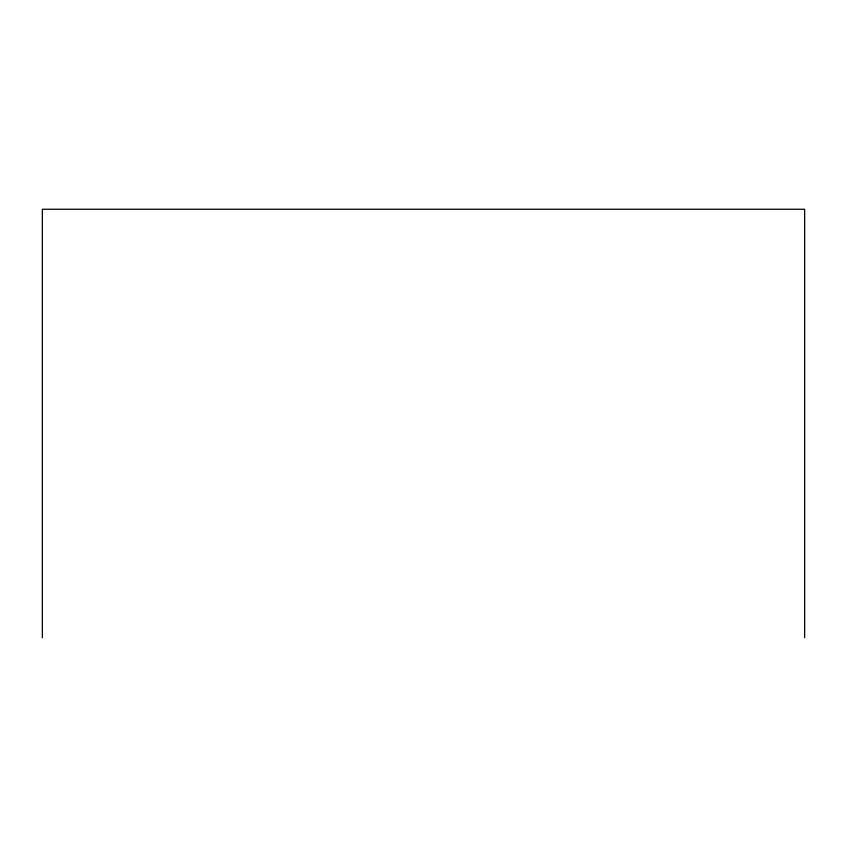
<?xml version="1.0" encoding="UTF-8"?>
<svg xmlns="http://www.w3.org/2000/svg" width="847" height="847" viewBox="0 0 847 847"><rect width="100%" height="100%" fill="white"/><g stroke="black" fill="none" stroke-linecap="round" stroke-linejoin="round"><path stroke-width="1.27" d="M804.65 637.749L804.65 209.251L42.35 209.251L42.35 637.749"/></g></svg>
